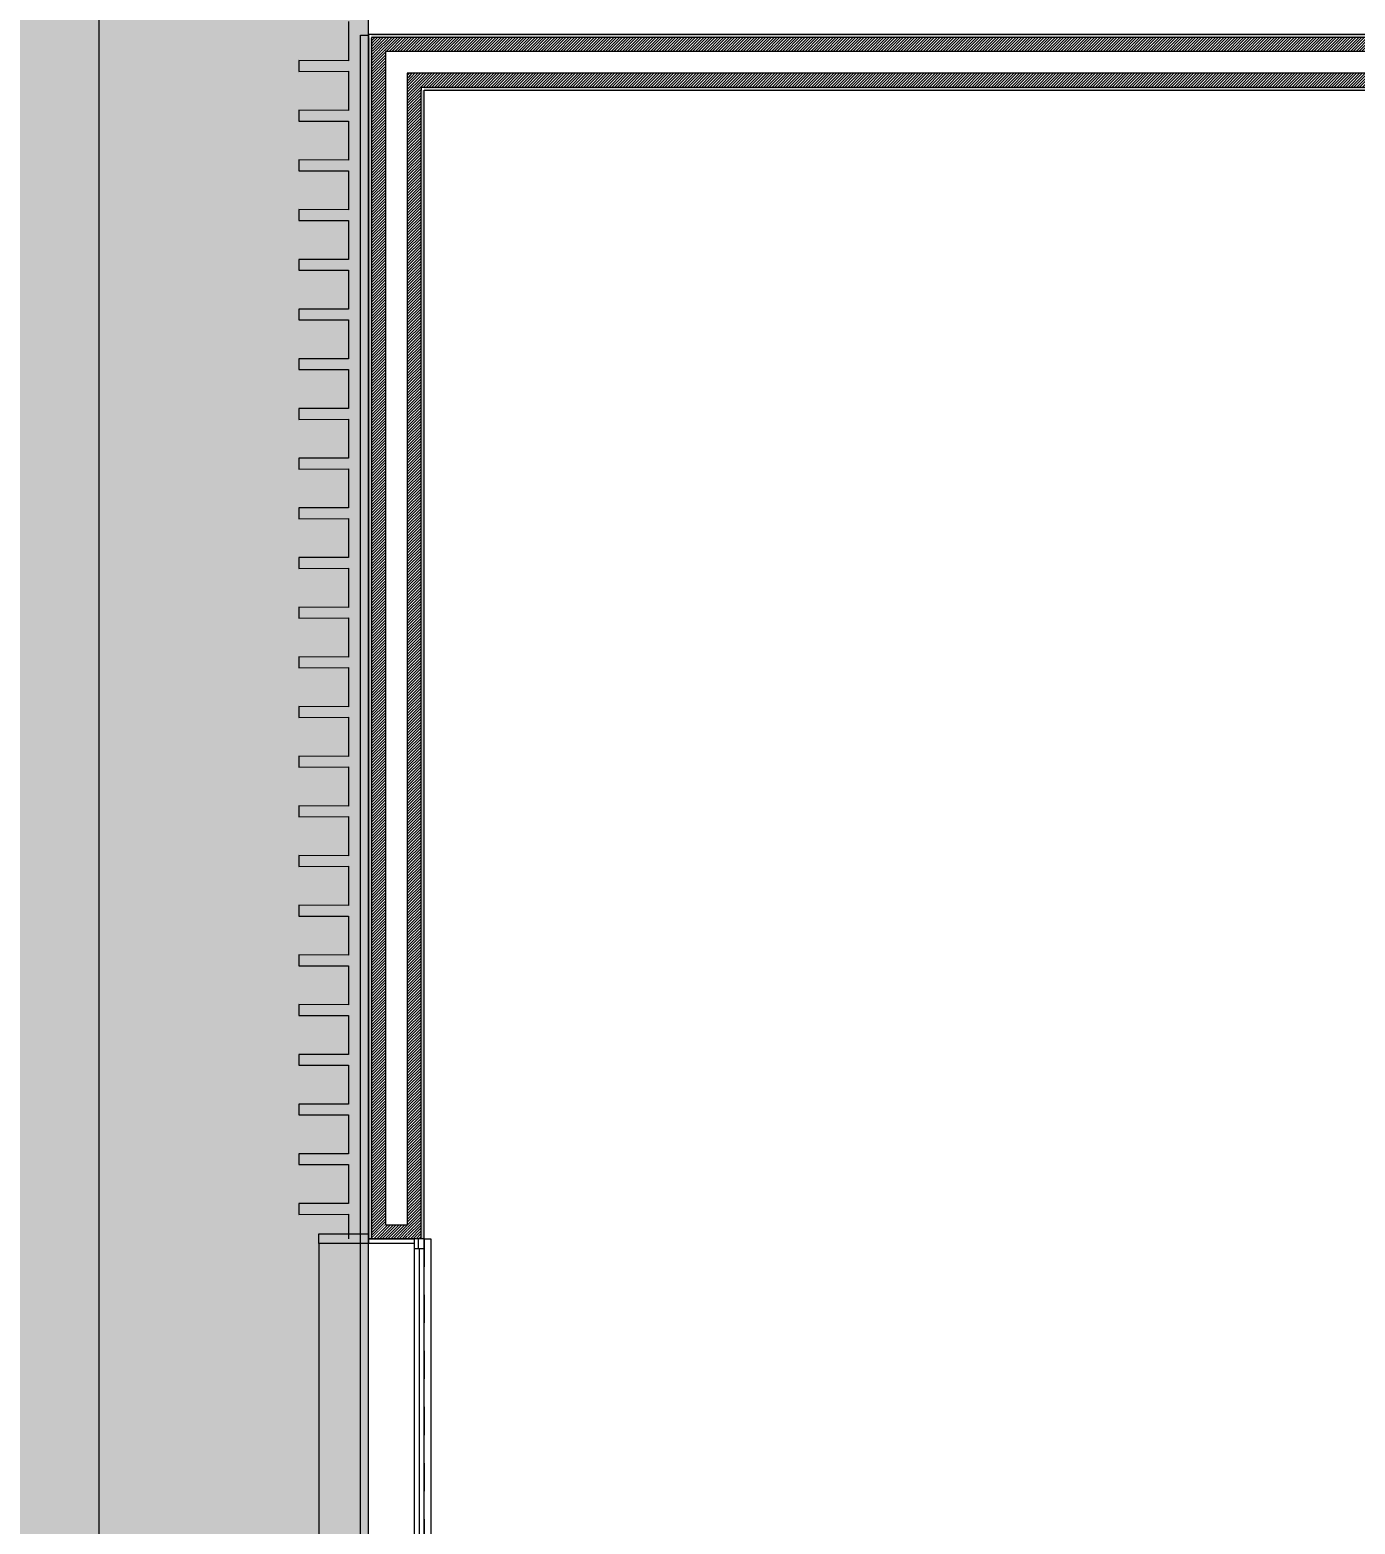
# Model space of a CAD drawing. Header units: millimetres. Extents: x 141848 to 1648660, y -821378 to -151356.
# Drawn here: x 379857 to 386524, y -195929 to -188411 of the extents above; entities that cross this region are included whole.
import ezdxf

# ---------------------------------------------------------------- set-up
doc = ezdxf.new("R2010")
doc.units = ezdxf.units.MM
doc.header["$MEASUREMENT"] = 0
doc.linetypes.add('Traits', pattern=[282.222223, 141.111112, -141.111112])
doc.linetypes.add('Wipeout_Contour', pattern=[1000, 0, -1000])
for name, color, linetype in [('Cotations - 1_100', 7, 'Continuous'), ('Fenêtres ARCHICAD', 7, 'Continuous'), ('Sols_ Dalles', 7, 'Continuous')]:
    doc.layers.add(name, color=color, linetype=linetype)
doc.styles.add('STYLE_GENERE_2', font='')
doc.styles.get('STYLE_GENERE_2').set_extended_font_data('Arial')
doc.dimstyles.new('STYLE_GENERE__1', dxfattribs={"dimtxt": 250, "dimasz": 190, "dimexe": 0.18, "dimexo": 0.0625, "dimgap": 0, "dimtad": 1, "dimtih": 1, "dimtoh": 1, "dimlfac": 0.001, "dimzin": 0, "dimdsep": 46, "dimtxsty": 'STYLE_GENERE_2', "dimblk": 'ARROWHEAD_6', "dimblk1": 'ARROWHEAD_6', "dimblk2": 'ARROWHEAD_6', "dimcen": 0.09, "dimse1": 1, "dimse2": 1, "dimclrd": 7, "dimclre": 7, "dimclrt": 7, "dimazin": 0, "dimtfac": 1, "dimtdec": 4, "dimtmove": 0, "dimatfit": 3, "dimfxl": 0, "dimtolj": 1, "dimtzin": 0, "dimarcsym": 0})
pattern_1 = [(45, (0, 175), (-55.684659, 55.684659), [0, -52.5, 0, -78.75]), (110, (175, 175), (74.000794, 26.934086), [0, -38.5, 0, -66.5])]
pattern_2 = [(45, (0, 0), (-7.07106781, 7.07106781), [])]

# ---------------------------------------------------------------- blocks, each defined once
blk = doc.blocks.new('Dalle_30_2', base_point=(380203, -171995.6))
at = {"layer": 'Sols_ Dalles', "linetype": 'Continuous', "lineweight": 0, "true_color": 0x2e271c}
blk.add_hatch(color=250, dxfattribs=at).paths.add_polyline_path([(380203, -171995.6), (380203, -230015.6), (380203, -260810.6), (415474.6, -260810.6), (415474.6, -260795.6), (415474.6, -258650), (415474.6, -258010.6), (415474.6, -222495.6), (405655.1, -222495.6), (405655.1, -218295.6), (415454.1, -218295.6), (415454.1, -204495.6), (412055.1, -204495.6), (412055.1, -201780.6), (412055.1, -189810.6), (436505.1, -189810.6), (436505.1, -253395.6), (436505.1, -253415.6), (437905.1, -253415.6), (437905.1, -253395.6), (437905.1, -188410.6), (410655.1, -188410.6), (410655.1, -200380.6), (410655.1, -205895.6), (414054.1, -205895.6), (414054.1, -216895.6), (404255.1, -216895.6), (404255.1, -223895.6), (414054.1, -223895.6), (414054.1, -258650), (414054.1, -259410.6), (382689.7, -259410.6), (381560.2, -259410.6), (381560.2, -231415.6), (381560.2, -173395.6), (462925.6, -173395.6), (462925.6, -253415.6), (464325.6, -253415.6), (464325.6, -171995.6)])
at = {"layer": 'Sols_ Dalles', "color": 250, "linetype": 'Continuous', "lineweight": 5, "true_color": 0x1f1f1f, "flags": 128}
for points in [[(381560.2, -259410.6), (381560.2, -231415.6), (381560.2, -173395.6), (462925.6, -173395.6), (462925.6, -253415.6)], [(464325.6, -253415.6), (464325.6, -171995.6), (380203, -171995.6), (380203, -230015.6), (380203, -260810.6)]]:
    blk.add_lwpolyline(points, dxfattribs=at)
blk = doc.blocks.new('Dalle_31_2', base_point=(360548, -295062.6))
at = {"linetype": 'Continuous', "lineweight": 0, "true_color": 0x6f6f6f}
h = blk.add_hatch(color=8, dxfattribs=at)
h.paths.add_polyline_path([(360548, -295062.6), (487920.3, -293826.9), (487920.3, -270902.7), (487462.6, -270902.7), (472885.8, -271040.8), (472885.8, -271062.3, 0.001346), (472885.8, -271073), (472896.7, -273095.2, -0.414214), (470907.5, -275106), (462184.1, -275106, -0.005189), (462131, -275116.1), (454147.5, -275196.2), (438770.5, -275253.2, -0.386553), (436572.6, -273475.4, -0.025189), (436562.2, -273329.3), (436569.5, -267730.3, -0.098562), (436800.2, -266943.7), (436817.2, -266951.5, -0.258849), (438655, -265605.8), (438652.7, -265587.3), (439337.1, -265587.3), (439337.1, -265687.3), (439337.1, -270687.3), (469237.1, -270687.3), (469237.1, -265687.3), (470907.5, -265687.3), (472605.1, -265687.3), (472605.1, -163737.6), (371862.6, -163737.6), (371862.6, -271040.6), (371883, -271040.6), (371883.2, -272000.5), (371882.7, -272000.5, -0.409427), (367883.2, -275935), (360548, -275935)])
h.paths.add_polyline_path([(377135.1, -260640), (373845.1, -260640), (373845.1, -248365), (373845.1, -243090), (373845.1, -242190), (377135.1, -242190)], flags=0)
h.paths.add_polyline_path([(380203, -193810.6), (380203, -171995.6), (431505.8, -171995.6), (464309.6, -171995.6), (464309.6, -262265.6), (464309.6, -262365.6), (438593.7, -262350.6), (437925.6, -262350.6), (436549.6, -262350.6), (436549.6, -189810.6), (412055.1, -189810.6), (412055.1, -201780.6), (412055.1, -204495.6), (415454.1, -204495.6), (415454.1, -208495.6), (415454.1, -218295.6), (405655.1, -218295.6), (405655.1, -222495.6), (415474.6, -222495.6), (415474.6, -260810.6), (380203, -260810.6), (380203, -230015.6)], flags=0)
h.paths.add_polyline_path([(381436.6, -269433.9, -0.090319), (381558.3, -268727.6, -0.201449), (382612.2, -267592.7, -0.104211), (383417.5, -267415.1), (384017.5, -267409.4, -0.104045), (384824.9, -267571.2, -0.238255), (385983.8, -268953.3, -0.055189), (386036.4, -269390.3), (386038.4, -269611.4), (386050.6, -270890.3), (385792.1, -271892.8, -0.267949), (384069.6, -272909.1), (383469.6, -272914.8, -0.193717), (382078.8, -272370.2, -0.070569), (381728.2, -271931.3, -0.131652), (381450.8, -270933.8)], flags=0)
h.paths.add_polyline_path([(392016.5, -273452.1), (392030, -267377.8, -0.380557), (394016.5, -265609.8), (394094.2, -265609.8), (394094.2, -270609.8), (409094.2, -270609.8), (409094.2, -265609.8), (414055.7, -265609.8, -0.414214), (415555.7, -267109.8), (415555.7, -273660.7, -0.345502), (413836.8, -275433.4), (394027.3, -275599, -0.415791), (392016.5, -273599)], flags=0)
h.paths.add_polyline_path([(424209.6, -271504.1, -0.134474), (423930.5, -270484.9), (423930.5, -268984.9, -0.414214), (425930.5, -266984.9), (426530.5, -266984.9, -0.414214), (428530.5, -268984.9), (428530.5, -270484.9, -0.12882), (428273.5, -271465.6, -0.270936), (426530.5, -272484.9), (425930.5, -272484.9, -0.26498)], flags=0)
at = {"color": 9, "linetype": 'Continuous', "lineweight": 5, "flags": 128}
blk.add_lwpolyline([(380203, -193810.6), (380203, -230015.6), (380203, -260810.6), (415474.6, -260810.6), (415474.6, -222495.6), (405655.1, -222495.6), (405655.1, -218295.6), (415454.1, -218295.6), (415454.1, -208495.6), (415454.1, -204495.6), (412055.1, -204495.6), (412055.1, -201780.6), (412055.1, -189810.6), (436549.6, -189810.6), (436549.6, -262350.6), (437925.6, -262350.6), (438593.7, -262350.6), (464309.6, -262365.6), (464309.6, -262265.6), (464309.6, -171995.6), (431505.8, -171995.6), (380203, -171995.6)], close=True, dxfattribs=at)
blk = doc.blocks.new('Mur_181_2', base_point=(381560.2, -188434))
at = {"color": 254, "linetype": 'Wipeout_Contour', "lineweight": 0, "ltscale": 1276687.115480947}
blk.add_wipeout([(381560.2, -188449), (381575.2, -188449), (381560.2, -188434)], dxfattribs=at)
at = {"color": 254, "linetype": 'Wipeout_Contour', "lineweight": 0, "ltscale": 1277752.010504221}
blk.add_wipeout([(381840.2, -188714), (381825.2, -188699), (381825.2, -188714)], dxfattribs=at)
at = {"linetype": 'Continuous', "lineweight": 5, "true_color": 0x5f5f5f}
h = blk.add_hatch(dxfattribs=at)
h.set_pattern_fill('Enduit_0002', color=251, style=0, pattern_type=2)
h.set_pattern_definition(pattern_1)
h.paths.add_polyline_path([(381560.2, -188449), (381575.2, -188449), (381560.2, -188434)])
h = blk.add_hatch(dxfattribs=at)
h.set_pattern_fill('Enduit_0002', color=251, style=0, pattern_type=2)
h.set_pattern_definition(pattern_1)
h.paths.add_polyline_path([(381840.2, -188714), (381825.2, -188699), (381825.2, -188714)])
at = {"color": 254, "linetype": 'Wipeout_Contour', "lineweight": 0, "ltscale": 1276845.41854311}
blk.add_wipeout([(381575.2, -188519), (381645.2, -188519), (381575.2, -188449)], dxfattribs=at)
at = {"linetype": 'Continuous', "lineweight": 5, "true_color": 0x5f5f5f}
h = blk.add_hatch(dxfattribs=at)
h.set_pattern_fill('Briques_terre_cuite__int_94', color=251, style=0, pattern_type=2)
h.set_pattern_definition(pattern_2)
h.paths.add_polyline_path([(381575.2, -188519), (381645.2, -188519), (381575.2, -188449)])
at = {"color": 254, "linetype": 'Wipeout_Contour', "lineweight": 0, "ltscale": 1719923.727539786}
blk.add_wipeout([(391389.9, -188434), (381575.2, -188434), (381575.2, -188449), (391389.9, -188449)], dxfattribs=at)
at = {"color": 254, "linetype": 'Wipeout_Contour', "lineweight": 0, "ltscale": 1277198.010873189}
blk.add_wipeout([(381755.2, -188629), (381645.2, -188519), (381645.2, -188629)], dxfattribs=at)
at = {"linetype": 'Continuous', "lineweight": 5, "true_color": 0x5f5f5f}
h = blk.add_hatch(dxfattribs=at)
h.set_pattern_fill('Enduit_0002', color=251, style=0, pattern_type=2)
h.set_pattern_definition(pattern_1)
h.paths.add_polyline_path([(391389.9, -188434), (381575.2, -188434), (381575.2, -188449), (391389.9, -188449)])
at = {"color": 254, "linetype": 'Wipeout_Contour', "lineweight": 0, "ltscale": 1277568.750531146}
blk.add_wipeout([(381825.2, -188699), (381755.2, -188629), (381755.2, -188699)], dxfattribs=at)
at = {"linetype": 'Continuous', "lineweight": 5, "true_color": 0x5f5f5f}
h = blk.add_hatch(dxfattribs=at)
h.set_pattern_fill('Briques_terre_cuite__int_94', color=251, style=0, pattern_type=2)
h.set_pattern_definition(pattern_2)
h.paths.add_polyline_path([(381825.2, -188699), (381755.2, -188629), (381755.2, -188699)])
at = {"color": 254, "linetype": 'Wipeout_Contour', "lineweight": 0, "ltscale": 1276692.583254943}
blk.add_wipeout([(381575.2, -188434), (381560.2, -188434), (381575.2, -188449)], dxfattribs=at)
at = {"color": 254, "linetype": 'Wipeout_Contour', "lineweight": 0, "ltscale": 1720123.77364151}
blk.add_wipeout([(381645.2, -188519), (391389.9, -188519), (391389.9, -188449), (381645.2, -188449)], dxfattribs=at)
at = {"linetype": 'Continuous', "lineweight": 5, "true_color": 0x5f5f5f}
h = blk.add_hatch(dxfattribs=at)
h.set_pattern_fill('Enduit_0002', color=251, style=0, pattern_type=2)
h.set_pattern_definition(pattern_1)
h.paths.add_polyline_path([(381575.2, -188434), (381560.2, -188434), (381575.2, -188449)])
h = blk.add_hatch(dxfattribs=at)
h.set_pattern_fill('Briques_terre_cuite__int_94', color=251, style=0, pattern_type=2)
h.set_pattern_definition(pattern_2)
h.paths.add_polyline_path([(381645.2, -188519), (391389.9, -188519), (391389.9, -188449), (381645.2, -188449)])
at = {"color": 254, "linetype": 'Wipeout_Contour', "lineweight": 0, "ltscale": 1718970.822521281}
blk.add_wipeout([(381840.2, -188714), (390339, -188714), (390339, -188699), (381840.2, -188699)], dxfattribs=at)
at = {"linetype": 'Continuous', "lineweight": 5, "true_color": 0x5f5f5f}
h = blk.add_hatch(dxfattribs=at)
h.set_pattern_fill('Enduit_0002', color=251, style=0, pattern_type=2)
h.set_pattern_definition(pattern_1)
h.paths.add_polyline_path([(381840.2, -188714), (390339, -188714), (390339, -188699), (381840.2, -188699)])
at = {"color": 254, "linetype": 'Wipeout_Contour', "lineweight": 0, "ltscale": 1276875.841769455}
blk.add_wipeout([(381645.2, -188449), (381575.2, -188449), (381645.2, -188519)], dxfattribs=at)
at = {"color": 254, "linetype": 'Wipeout_Contour', "lineweight": 0, "ltscale": 1720478.858186947}
blk.add_wipeout([(381755.2, -188629), (391389.9, -188629), (391389.9, -188519), (381755.2, -188519)], dxfattribs=at)
at = {"linetype": 'Continuous', "lineweight": 5, "true_color": 0x5f5f5f}
h = blk.add_hatch(dxfattribs=at)
h.set_pattern_fill('Briques_terre_cuite__int_94', color=251, style=0, pattern_type=2)
h.set_pattern_definition(pattern_2)
h.paths.add_polyline_path([(381645.2, -188449), (381575.2, -188449), (381645.2, -188519)])
at = {"color": 7, "linetype": 'Continuous', "lineweight": 5}
for p, q in [((381575.2, -188449), (381575.2, -188519)), ((381645.2, -188449), (381575.2, -188449)), ((391389.9, -188449), (381645.2, -188449))]:
    blk.add_line(p, q, dxfattribs=at)
at = {"color": 7, "linetype": 'Continuous', "lineweight": 5, "flags": 128}
for points in [[(381560.2, -188434), (381560.2, -188449)], [(391389.9, -188434), (381560.2, -188434)]]:
    blk.add_lwpolyline(points, dxfattribs=at)
at = {"color": 254, "linetype": 'Wipeout_Contour', "lineweight": 0, "ltscale": 1277757.472476955}
blk.add_wipeout([(381840.2, -188699), (381825.2, -188699), (381840.2, -188714)], dxfattribs=at)
at = {"linetype": 'Continuous', "lineweight": 5, "true_color": 0x5f5f5f}
h = blk.add_hatch(dxfattribs=at)
h.set_pattern_fill('Enduit_0002', color=251, style=0, pattern_type=2)
h.set_pattern_definition(pattern_1)
h.paths.add_polyline_path([(381840.2, -188699), (381825.2, -188699), (381840.2, -188714)])
at = {"color": 254, "linetype": 'Wipeout_Contour', "lineweight": 0, "ltscale": 1277246.570019387}
blk.add_wipeout([(381755.2, -188519), (381645.2, -188519), (381755.2, -188629)], dxfattribs=at)
at = {"color": 7, "linetype": 'Continuous', "lineweight": 5}
for p, q in [((381645.2, -188519), (381645.2, -188629)), ((381755.2, -188519), (381645.2, -188519)), ((391389.9, -188519), (381755.2, -188519))]:
    blk.add_line(p, q, dxfattribs=at)
at = {"color": 254, "linetype": 'Wipeout_Contour', "lineweight": 0, "ltscale": 1718896.292906746}
blk.add_wipeout([(381825.2, -188699), (390354, -188699), (390354, -188629), (381825.2, -188629)], dxfattribs=at)
at = {"linetype": 'Continuous', "lineweight": 5, "true_color": 0x5f5f5f}
h = blk.add_hatch(dxfattribs=at)
h.set_pattern_fill('Briques_terre_cuite__int_94', color=251, style=0, pattern_type=2)
h.set_pattern_definition(pattern_2)
h.paths.add_polyline_path([(381825.2, -188699), (390354, -188699), (390354, -188629), (381825.2, -188629)])
at = {"color": 254, "linetype": 'Wipeout_Contour', "lineweight": 0, "ltscale": 1277599.155687588}
blk.add_wipeout([(381825.2, -188629), (381755.2, -188629), (381825.2, -188699)], dxfattribs=at)
at = {"linetype": 'Continuous', "lineweight": 5, "true_color": 0x5f5f5f}
h = blk.add_hatch(dxfattribs=at)
h.set_pattern_fill('Briques_terre_cuite__int_94', color=251, style=0, pattern_type=2)
h.set_pattern_definition(pattern_2)
h.paths.add_polyline_path([(381825.2, -188629), (381755.2, -188629), (381825.2, -188699)])
at = {"color": 7, "linetype": 'Continuous', "lineweight": 5}
for p, q in [((381755.2, -188629), (381755.2, -188699)), ((381825.2, -188629), (381755.2, -188629)), ((390354, -188629), (381825.2, -188629)), ((381825.2, -188699), (381825.2, -188714)), ((381825.2, -188699), (390354, -188699))]:
    blk.add_line(p, q, dxfattribs=at)
at = {"color": 7, "linetype": 'Continuous', "lineweight": 5, "flags": 128}
blk.add_lwpolyline([(381840.2, -188714), (390339, -188714)], dxfattribs=at)
blk = doc.blocks.new('Fenêtre 25_2')
at = {"layer": 'Fenêtres ARCHICAD', "color": 7, "linetype": 'Continuous', "lineweight": 5}
for p, q in [((-775, 480), (-825, 480)), ((-825, 480), (-825, 230)), ((-775, 480), (775, 480)), ((-775, 230), (-775, 480)), ((825, 480), (775, 480)), ((775, 480), (775, 230)), ((825, 230), (825, 480)), ((-825, 230), (-775, 230)), ((-825, 230), (-800, 230)), ((-825, 230), (-800, 230)), ((-775, 230), (-800, 230)), ((-800, 230), (-800, 0)), ((-800, 215), (-800, 230)), ((-800, 215), (-800, 230)), ((-775, 0), (-775, 230)), ((800, 230), (775, 230)), ((775, 230), (775, 0)), ((775, 230), (825, 230)), ((800, 0), (800, 230)), ((800, 215), (800, 230)), ((800, 215), (800, 230)), ((800, 230), (825, 230)), ((800, 230), (825, 230)), ((-800, 145), (-800, 215)), ((-800, 145), (-800, 215)), ((-800, 145), (-800, 215)), ((-800, 145), (-800, 215)), ((800, 145), (800, 215)), ((800, 145), (800, 215)), ((800, 145), (800, 215)), ((800, 145), (800, 215)), ((-800, 35), (-800, 145)), ((-800, 35), (-800, 145)), ((-800, 35), (-800, 145)), ((-800, 35), (-800, 145)), ((800, 35), (800, 145)), ((800, 35), (800, 145)), ((800, 35), (800, 145)), ((800, 35), (800, 145)), ((-800, 0), (-800, 35)), ((-800, 0), (-800, 35)), ((-800, 0), (-775, 0)), ((-800, -35), (-800, 0)), ((-800, -35), (-800, 0)), ((775, 0), (800, 0)), ((800, 0), (800, 35)), ((800, 0), (800, 35)), ((800, -35), (800, 0)), ((800, -35), (800, 0)), ((-800, -20), (800, -20)), ((-800, -50), (-800, -35)), ((-800, -50), (-800, -35)), ((-800, -50), (-800, -83.3)), ((800, -50), (800, -35)), ((800, -50), (800, -35)), ((800, -83.3), (800, -50)), ((-800, -83.3), (800, -83.3))]:
    blk.add_line(p, q, dxfattribs=at)
at = {"layer": 'Fenêtres ARCHICAD', "color": 7, "linetype": 'Traits', "lineweight": 5}
blk.add_line((-800, -50), (800, -50), dxfattribs=at)
at = {"color": 254, "linetype": 'Wipeout_Contour', "lineweight": 0, "ltscale": 3003.33026}
blk.add_wipeout([(-750, 0), (-750, -50), (750, -50), (750, 0)], dxfattribs=at).dxf.layer = 'Fenêtres ARCHICAD'
at = {"layer": 'Fenêtres ARCHICAD', "color": 7, "linetype": 'Continuous', "lineweight": 5}
for p, q in [((-800, 0), (-750, 0)), ((-750, 0), (-750, -50)), ((-750, 0), (750, 0)), ((750, -50), (750, 0)), ((750, 0), (800, 0)), ((-750, -50), (-800, -50)), ((-750, -25), (750, -25)), ((750, -50), (-750, -50)), ((800, -50), (750, -50))]:
    blk.add_line(p, q, dxfattribs=at)
blk = doc.blocks.new('Mur_184_2', base_point=(381560.2, -188434))
at = {"color": 254, "linetype": 'Wipeout_Contour', "lineweight": 0, "ltscale": 1707687.383189349}
blk.add_wipeout([(381575.2, -188449), (381560.2, -188449), (381560.2, -194492.5), (381575.2, -194492.5)], dxfattribs=at)
at = {"color": 254, "linetype": 'Wipeout_Contour', "lineweight": 0, "ltscale": 1708869.544975155}
blk.add_wipeout([(381825.2, -188714), (381825.2, -194492.5), (381840.2, -194492.5), (381840.2, -188714)], dxfattribs=at)
at = {"linetype": 'Continuous', "lineweight": 5, "true_color": 0x5f5f5f}
h = blk.add_hatch(dxfattribs=at)
h.set_pattern_fill('Enduit_0002', color=251, style=0, pattern_type=2)
h.set_pattern_definition(pattern_1)
h.paths.add_polyline_path([(381575.2, -188449), (381560.2, -188449), (381560.2, -194492.5), (381575.2, -194492.5)])
h = blk.add_hatch(dxfattribs=at)
h.set_pattern_fill('Enduit_0002', color=251, style=0, pattern_type=2)
h.set_pattern_definition(pattern_1)
h.paths.add_polyline_path([(381825.2, -188714), (381825.2, -194492.5), (381840.2, -194492.5), (381840.2, -188714)])
at = {"color": 254, "linetype": 'Wipeout_Contour', "lineweight": 0, "ltscale": 1707869.541357234}
blk.add_wipeout([(381645.2, -188519), (381575.2, -188519), (381575.2, -194492.5), (381645.2, -194422.5)], dxfattribs=at)
at = {"linetype": 'Continuous', "lineweight": 5, "true_color": 0x5f5f5f}
h = blk.add_hatch(dxfattribs=at)
h.set_pattern_fill('Briques_terre_cuite__int_94', color=251, style=0, pattern_type=2)
h.set_pattern_definition(pattern_2)
h.paths.add_polyline_path([(381645.2, -188519), (381575.2, -188519), (381575.2, -194492.5), (381645.2, -194422.5)])
at = {"color": 7, "linetype": 'Continuous', "lineweight": 5}
blk.add_line((381575.2, -188449), (381575.2, -188519), dxfattribs=at)
at = {"color": 254, "linetype": 'Wipeout_Contour', "lineweight": 0, "ltscale": 1708256.982725031}
blk.add_wipeout([(381755.2, -188629), (381645.2, -188629), (381645.2, -194422.5), (381755.2, -194422.5)], dxfattribs=at)
at = {"color": 7, "linetype": 'Continuous', "lineweight": 5}
blk.add_line((381645.2, -188519), (381645.2, -188629), dxfattribs=at)
at = {"color": 254, "linetype": 'Wipeout_Contour', "lineweight": 0, "ltscale": 1708704.313165469}
blk.add_wipeout([(381755.2, -188699), (381755.2, -194492.5), (381825.2, -194492.5), (381825.2, -188699)], dxfattribs=at)
at = {"linetype": 'Continuous', "lineweight": 5, "true_color": 0x5f5f5f}
h = blk.add_hatch(dxfattribs=at)
h.set_pattern_fill('Briques_terre_cuite__int_94', color=251, style=0, pattern_type=2)
h.set_pattern_definition(pattern_2)
h.paths.add_polyline_path([(381755.2, -188699), (381755.2, -194492.5), (381825.2, -194492.5), (381825.2, -188699)])
at = {"color": 7, "linetype": 'Continuous', "lineweight": 5}
for p, q in [((381755.2, -188629), (381755.2, -188699)), ((381825.2, -188699), (381825.2, -188714)), ((381825.2, -194492.5), (381825.2, -188714)), ((381840.2, -194492.5), (381825.2, -194492.5))]:
    blk.add_line(p, q, dxfattribs=at)
at = {"color": 7, "linetype": 'Continuous', "lineweight": 5, "flags": 128}
blk.add_lwpolyline([(381840.2, -194492.5), (381840.2, -188714)], dxfattribs=at)
at = {"color": 254, "linetype": 'Wipeout_Contour', "lineweight": 0, "ltscale": 1713454.289825526}
blk.add_wipeout([(381645.2, -194422.5), (381575.2, -194492.5), (381755.2, -194492.5), (381755.2, -194422.5)], dxfattribs=at)
at = {"linetype": 'Continuous', "lineweight": 5, "true_color": 0x5f5f5f}
h = blk.add_hatch(dxfattribs=at)
h.set_pattern_fill('Briques_terre_cuite__int_94', color=251, style=0, pattern_type=2)
h.set_pattern_definition(pattern_2)
h.paths.add_polyline_path([(381645.2, -194422.5), (381575.2, -194492.5), (381755.2, -194492.5), (381755.2, -194422.5)])
at = {"color": 7, "linetype": 'Continuous', "lineweight": 5}
for p, q in [((381575.2, -188519), (381575.2, -194492.5)), ((381645.2, -188629), (381645.2, -194422.5)), ((381755.2, -188699), (381755.2, -194422.5)), ((381560.2, -194467.5), (381560.2, -194492.5)), ((381645.2, -194422.5), (381755.2, -194422.5)), ((381575.2, -194492.5), (381560.2, -194492.5)), ((381645.2, -194492.5), (381575.2, -194492.5)), ((381645.2, -194492.5), (381575.2, -194492.5)), ((381755.2, -194492.5), (381645.2, -194492.5)), ((381755.2, -194492.5), (381645.2, -194492.5)), ((381790.2, -194492.5), (381755.2, -194492.5)), ((381825.2, -194492.5), (381790.2, -194492.5))]:
    blk.add_line(p, q, dxfattribs=at)
at = {"color": 7, "linetype": 'Continuous', "lineweight": 5, "flags": 128}
blk.add_lwpolyline([(381560.2, -188449), (381560.2, -194492.5)], dxfattribs=at)
at = {"layer": 'Fenêtres ARCHICAD', "color": 7, "linetype": 'Continuous', "lineweight": 5, "xscale": -1, "zscale": 1000, "rotation": 89.99999999999993}
blk.add_blockref('Fenêtre 25_2', (381790.2, -195292.5), dxfattribs=at)
blk = doc.blocks.new('Tôle profilée 25')
at = {"color": 7, "linetype": 'Continuous', "lineweight": 5}
for p, q in [((0, 6123.5), (0, 5926.5)), ((-250, 5927.5), (-250, 5900)), ((0, 5926.5), (-250, 5927.5)), ((-250, 5900), (-250, 5872.5)), ((-250, 5872.5), (0, 5873.5)), ((0, 5873.5), (0, 5676.5)), ((-250, 5677.5), (-250, 5650)), ((0, 5676.5), (-250, 5677.5)), ((-250, 5650), (-250, 5622.5)), ((-250, 5622.5), (0, 5623.5)), ((0, 5623.5), (0, 5426.5)), ((-250, 5427.5), (-250, 5400)), ((0, 5426.5), (-250, 5427.5)), ((-250, 5400), (-250, 5372.5)), ((-250, 5372.5), (0, 5373.5)), ((0, 5373.5), (0, 5176.5)), ((-250, 5177.5), (-250, 5150)), ((0, 5176.5), (-250, 5177.5)), ((-250, 5150), (-250, 5122.5)), ((-250, 5122.5), (0, 5123.5)), ((0, 5123.5), (0, 4926.5)), ((-250, 4927.5), (-250, 4900)), ((0, 4926.5), (-250, 4927.5)), ((-250, 4900), (-250, 4872.5)), ((-250, 4872.5), (0, 4873.5)), ((0, 4873.5), (0, 4676.5)), ((-250, 4677.5), (-250, 4650)), ((0, 4676.5), (-250, 4677.5)), ((-250, 4650), (-250, 4622.5)), ((-250, 4622.5), (0, 4623.5)), ((0, 4623.5), (0, 4426.5)), ((-250, 4427.5), (-250, 4400)), ((0, 4426.5), (-250, 4427.5)), ((-250, 4400), (-250, 4372.5)), ((-250, 4372.5), (0, 4373.5)), ((0, 4373.5), (0, 4176.5)), ((-250, 4177.5), (-250, 4150)), ((0, 4176.5), (-250, 4177.5)), ((-250, 4150), (-250, 4122.5)), ((-250, 4122.5), (0, 4123.5)), ((0, 4123.5), (0, 3926.5)), ((-250, 3927.5), (-250, 3900)), ((0, 3926.5), (-250, 3927.5)), ((-250, 3900), (-250, 3872.5)), ((-250, 3872.5), (0, 3873.5)), ((0, 3873.5), (0, 3676.5)), ((-250, 3677.5), (-250, 3650)), ((0, 3676.5), (-250, 3677.5)), ((-250, 3650), (-250, 3622.5)), ((-250, 3622.5), (0, 3623.5)), ((0, 3623.5), (0, 3426.5)), ((-250, 3427.5), (-250, 3400)), ((0, 3426.5), (-250, 3427.5)), ((-250, 3400), (-250, 3372.5)), ((-250, 3372.5), (0, 3373.5)), ((0, 3373.5), (0, 3176.5)), ((-250, 3177.5), (-250, 3150)), ((0, 3176.5), (-250, 3177.5)), ((-250, 3150), (-250, 3122.5)), ((-250, 3122.5), (0, 3123.5)), ((0, 3123.5), (0, 2926.5)), ((-250, 2927.5), (-250, 2900)), ((0, 2926.5), (-250, 2927.5)), ((-250, 2900), (-250, 2872.5)), ((-250, 2872.5), (0, 2873.5)), ((0, 2873.5), (0, 2676.5)), ((-250, 2677.5), (-250, 2650)), ((0, 2676.5), (-250, 2677.5)), ((-250, 2650), (-250, 2622.5)), ((-250, 2622.5), (0, 2623.5)), ((0, 2623.5), (0, 2426.5)), ((-250, 2427.5), (-250, 2400)), ((0, 2426.5), (-250, 2427.5)), ((-250, 2400), (-250, 2372.5)), ((-250, 2372.5), (0, 2373.5)), ((0, 2373.5), (0, 2176.5)), ((-250, 2177.5), (-250, 2150)), ((0, 2176.5), (-250, 2177.5)), ((-250, 2150), (-250, 2122.5)), ((-250, 2122.5), (0, 2123.5)), ((0, 2123.5), (0, 1926.5)), ((-250, 1927.5), (-250, 1900)), ((0, 1926.5), (-250, 1927.5)), ((-250, 1900), (-250, 1872.5)), ((-250, 1872.5), (0, 1873.5)), ((0, 1873.5), (0, 1676.5)), ((-250, 1677.5), (-250, 1650)), ((0, 1676.5), (-250, 1677.5)), ((-250, 1650), (-250, 1622.5)), ((-250, 1622.5), (0, 1623.5)), ((0, 1623.5), (0, 1426.5)), ((-250, 1427.5), (-250, 1400)), ((0, 1426.5), (-250, 1427.5)), ((-250, 1400), (-250, 1372.5)), ((-250, 1372.5), (0, 1373.5)), ((0, 1373.5), (0, 1176.5)), ((-250, 1177.5), (-250, 1150)), ((0, 1176.5), (-250, 1177.5)), ((-250, 1150), (-250, 1122.5)), ((-250, 1122.5), (0, 1123.5)), ((0, 1123.5), (0, 926.5)), ((-250, 927.5), (-250, 900)), ((0, 926.5), (-250, 927.5)), ((-250, 900), (-250, 872.5)), ((-250, 872.5), (0, 873.5)), ((0, 873.5), (0, 676.5)), ((-250, 677.5), (-250, 650)), ((0, 676.5), (-250, 677.5)), ((-250, 650), (-250, 622.5)), ((-250, 622.5), (0, 623.5)), ((0, 623.5), (0, 426.5)), ((-250, 427.5), (-250, 400)), ((0, 426.5), (-250, 427.5)), ((-250, 400), (-250, 372.5)), ((-250, 372.5), (0, 373.5)), ((0, 373.5), (0, 176.5)), ((-250, 177.5), (-250, 150)), ((0, 176.5), (-250, 177.5)), ((-250, 150), (-250, 122.5)), ((-250, 122.5), (0, 123.5)), ((0, 123.5), (0, 0))]:
    blk.add_line(p, q, dxfattribs=at)
blk = doc.blocks.new('*D1186')
at = {"layer": 'Cotations - 1_100', "color": 7, "linetype": 'Continuous', "lineweight": 5}
for p, q in [((381840.2, -198123.5), (381840.2, -197748.5)), ((403995.6, -198123.5), (403995.6, -197748.5)), ((381940.2, -197836), (381740.2, -198036)), ((404095.6, -197836), (403895.6, -198036)), ((381690.2, -197936), (381840.2, -197936)), ((381840.2, -197936), (403995.6, -197936))]:
    blk.add_line(p, q, dxfattribs=at)
at = {"layer": 'Cotations - 1_100', "color": 7, "lineweight": 5, "char_height": 250, "attachment_point": 7, "style": 'STYLE_GENERE_2'}
for s, insert in [('\\A1;{\\pql;\\fArial|b0|i0|c0|p38;22,16}', (392157.9, -197886)), ('\\A1;{\\pql;\\fArial|b0|i0|c0|p38;0,26}', (403230.4, -197886))]:
    blk.add_mtext(s, dxfattribs=dict(at, insert=insert))
blk = doc.blocks.new('ARROWHEAD_6')
at = {"color": 0, "linetype": 'Continuous', "lineweight": 0}
for p, q in [((-0.5, -0.5), (0.5, 0.5)), ((0, 0), (-1, 0))]:
    blk.add_line(p, q, dxfattribs=at)

msp = doc.modelspace()

# ---------------------------------------------------------------- linework, layer by layer
at = {"layer": 'Sols_ Dalles', "color": 7, "linetype": 'Continuous', "lineweight": 5, "flags": 128}
msp.add_lwpolyline([(381519.953, -188437.176), (396575.061, -188437.176), (396575.061, -231395.57), (381519.953, -231395.57)], close=True, dxfattribs=at)

# ---------------------------------------------------------------- block references
at = {"color": 9, "linetype": 'Continuous', "lineweight": 5}
msp.add_blockref('Dalle_31_2', (360547.961, -295062.571), dxfattribs=at)
at = {"layer": 'Sols_ Dalles', "color": 250, "linetype": 'Continuous', "lineweight": 5, "true_color": 0x1f1f1f}
msp.add_blockref('Dalle_30_2', (380202.952, -171995.57), dxfattribs=at)

# ---------------------------------------------------------------- next in the draw order: block references
at = {"color": 7, "lineweight": 5}
msp.add_blockref('Mur_181_2', (381560.201, -188433.997), dxfattribs=at)

# ---------------------------------------------------------------- next in the draw order: block references
msp.add_blockref('Mur_184_2', (381560.201, -188433.997), dxfattribs=at)

# ---------------------------------------------------------------- next in the draw order: block references
at = {"color": 7, "linetype": 'Continuous', "lineweight": 5, "zscale": 1000}
msp.add_blockref('Tôle profilée 25', (381460.201, -194492.548), dxfattribs=at)

# ---------------------------------------------------------------- next in the draw order: dimensions: what is measured, and where the dimension line sits
at = {"layer": 'Cotations - 1_100', "color": 7, "linetype": 'Continuous', "lineweight": 5}
dim = msp.add_linear_dim(base=(403995.553, -197935.994), p1=(381840.201, -188713.997), p2=(403995.553, -196220.957), dimstyle='STYLE_GENERE__1', dxfattribs=at)
dim.commit()
dim.dimension.update_dxf_attribs({"geometry": '*D1186', "text_midpoint": (392577.877, -197760.994), "dimtype": 160})

doc.saveas('drawing.dxf')
